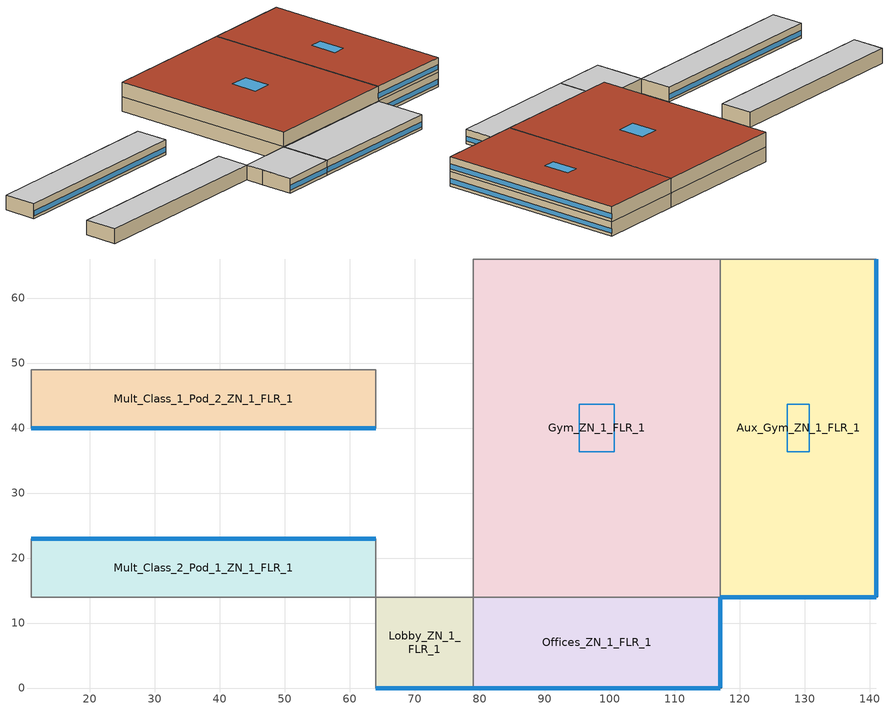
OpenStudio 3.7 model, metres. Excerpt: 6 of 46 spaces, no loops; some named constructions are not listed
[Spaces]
Gym_ZN_1_FLR_1
 floor foundation (BTAP-Grnd-Floor-Mass:U-0.757_std): 117,66 117,14 79,14 79,66 z0
 wall to Aux_Gym_ZN_1_FLR_1: 117,14 117,66 z4:8; 117,14 117,66 z0:4
 wall to Main_Corridor_ZN_1_FLR_1: 79,66 79,14 z0:4
 wall to Offices_ZN_1_FLR_1: 79,14 117,14 z0:4
 wall to Offices_ZN_1_FLR_2: 79,14 117,14 z4:8
 wall to Mech_ZN_1_FLR_2: 117,66 79,66 z4:8
 wall to Mech_ZN_1_FLR_1: 117,66 79,66 z0:4
 wall to Main_Corridor_ZN_1_FLR_2: 79,66 79,14 z4:8
 roof outside: 117,14 117,66 79,66 79,14 z8
 skylight (BTAP-Ext-Skylights:U=0.190 SHGC=0.600): 100.69,36.32 100.69,43.68 95.31,43.68 95.31,36.32 z8
Offices_ZN_1_FLR_1
 floor foundation (BTAP-Grnd-Floor-Mass:U-0.757_std): 117,14 117,0 79,0 79,14 z0
 wall outside: 79,0 117,0 117,14 z0:4
 wall to Lobby_ZN_1_FLR_1: 79,14 79,0 z0:4
 window (BTAP-Ext-FixedWindow:U=0.190 SHGC=0.600): 79.03,0 116.97,0 / 117,0.03 117,13.97 z0.76:2.1
 ceiling to Offices_ZN_1_FLR_2: 117,0 117,14 79,14 79,0 z4
Aux_Gym_ZN_1_FLR_1
 floor foundation (BTAP-Grnd-Floor-Mass:U-0.757_std): 141,66 141,14 117,14 117,66 z0
 wall outside: 117,14 141,14 141,66 z0:4; 117,14 141,14 141,66 z4:8
 wall to LIBRARY_MEDIA_CENTER_ZN_1_FLR_2: 141,66 117,66 z4:8
 wall to Kitchen_ZN_1_FLR_1: 141,66 117,66 z0:4
 window (BTAP-Ext-FixedWindow:U=0.190 SHGC=0.600): 117.03,14 140.97,14 / 141,14.03 141,65.97 z0.76:2.1; 117.03,14 140.97,14 / 141,14.03 141,65.97 z4.76:6.1
 roof outside: 141,14 141,66 117,66 117,14 z8
 skylight (BTAP-Ext-Skylights:U=0.190 SHGC=0.600): 130.7,36.32 130.7,43.68 127.3,43.68 127.3,36.32 z8
Mult_Class_2_Pod_1_ZN_1_FLR_1
 floor foundation (BTAP-Grnd-Floor-Mass:U-0.757_std): 64,23 64,14 11,14 11,23 z0
 wall outside: 64,23 11,23 z0:4
 wall to Corner_Class_2_Pod_1_ZN_1_FLR_1: 11,23 11,14 z0:4
 wall to Main_Corridor_ZN_1_FLR_1: 64,14 64,23 z0:4
 wall to Corridor_Pod_1_ZN_1_FLR_1: 11,14 64,14 z0:4
 window (BTAP-Ext-FixedWindow:U=0.190 SHGC=0.600): 63.97,23 11.03,23 z0.76:2.1
 ceiling to Mult_Class_2_Pod_1_ZN_1_FLR_2: 64,14 64,23 11,23 11,14 z4
Lobby_ZN_1_FLR_1
 floor foundation (BTAP-Grnd-Floor-Mass:U-0.757_std): 79,14 79,0 64,0 64,14 z0
 wall outside: 64,0 79,0 z0:4
 wall to Corridor_Pod_1_ZN_1_FLR_1: 64,14 64,9 z0:4
 wall to Mult_Class_1_Pod_1_ZN_1_FLR_1: 64,9 64,0 z0:4
 wall to Main_Corridor_ZN_1_FLR_1: 79,14 64,14 z0:4
 window (BTAP-Ext-FixedWindow:U=0.190 SHGC=0.600): 64.03,0 78.97,0 z0.76:2.1
 ceiling to Lobby_ZN_1_FLR_2: 79,0 79,14 64,14 64,0 z4
Mult_Class_1_Pod_2_ZN_1_FLR_1
 floor foundation (BTAP-Grnd-Floor-Mass:U-0.757_std): 64,49 64,40 11,40 11,49 z0
 wall outside: 11,40 64,40 z0:4
 wall to Corner_Class_1_Pod_2_ZN_1_FLR_1: 11,49 11,40 z0:4
 wall to Main_Corridor_ZN_1_FLR_1: 64,40 64,49 z0:4
 wall to Corridor_Pod_2_ZN_1_FLR_1: 64,49 11,49 z0:4
 window (BTAP-Ext-FixedWindow:U=0.190 SHGC=0.600): 11.03,40 63.97,40 z0.76:2.1
 ceiling to Mult_Class_1_Pod_2_ZN_1_FLR_2: 64,40 64,49 11,49 11,40 z4
[EnergyManagementSystem:ProgramCallingManager]
sys3mixedshrnonescashpshashpssfcvzhbhwzcnonesrfnone2OptimumStartCallingManager0: BeginTimestepBeforePredictor; sys3mixedshrnonescashpshashpssfcvzhbhwzcnonesrfnone2OptimumStartProg0
sys3mixedshrnonescashpshashpssfcvzhbhwzcnonesrfnone3OptimumStartCallingManager0: BeginTimestepBeforePredictor; sys3mixedshrnonescashpshashpssfcvzhbhwzcnonesrfnone3OptimumStartProg0
sys3mixedshrnonescashpshashpssfcvzhbhwzcnonesrfnone5OptimumStartCallingManager0: BeginTimestepBeforePredictor; sys3mixedshrnonescashpshashpssfcvzhbhwzcnonesrfnone5OptimumStartProg0
sys3mixedshrnonescashpshashpssfcvzhbhwzcnonesrfnone7OptimumStartCallingManager0: BeginTimestepBeforePredictor; sys3mixedshrnonescashpshashpssfcvzhbhwzcnonesrfnone7OptimumStartProg0
sys4mixedshrnonescashpshashpssfcvzhbhwzcnonesrfnone1OptimumStartCallingManager0: BeginTimestepBeforePredictor; sys4mixedshrnonescashpshashpssfcvzhbhwzcnonesrfnone1OptimumStartProg0
[Schedule:Ruleset]
Name | Default Day Schedule
NECB-C-Lighting | NECB-C-Lighting Default
NECB-C-Occupancy-NECB-C-Lighting-0.5-0.0-0.67-Light Ruleset | NECB-C-Occupancy-NECB-C-Lighting-0.5-0.0-0.67-Light Default
[Schedule:Day]
NECB-C-Lighting Default; NECB-C-Lighting Default|Wkdy Day; NECB-C-Lighting Sat Day: 8, 0, 0.05, 9, 0, 0.5, 19, 0, 0.9, 20, 0, 0.6, 21, 0, 0.5, 24, 0, 0.05
NECB-C-Lighting Sun|Hol Day: 8, 0, 0.05, 9, 0, 0.5, 19, 0, 0.9, 24, 0, 0.05
NECB-C-Occupancy-NECB-C-Lighting-0.5-0.0-0.67-Light Default; NECB-C-Occupancy-NECB-C-Lighting-0.5-0.0-0.67-Default|Wkdy-Light Day; NECB-C-Occupancy-NECB-C-Lighting-0.5-0.0-0.67-Sat-Light Day: 8, 0, 0.03325, 9, 0, 0.3325, 10, 0, 0.5985, 19, 0, 0.9, 20, 0, 0.399, 21, 0, 0.3325, 24, 0, 0.03325
NECB-C-Occupancy-NECB-C-Lighting-0.5-0.0-0.67-Sun|Hol-Light Day: 8, 0, 0.03325, 9, 0, 0.3325, 10, 0, 0.5985, 19, 0, 0.9, 24, 0, 0.03325
NECB-B-Occupancy Default|Wkdy Day: 1, 0, 0.3, 2, 0, 0.1, 9, 0, 0, 10, 0, 0.1, 11, 0, 0.2, 12, 0, 0.5, 13, 0, 0.9, 14, 0, 0.8, 15, 0, 0.5, 17, 0, 0.2, 18, 0, 0.3, 19, 0, 0.6, 22, 0, 0.9, 23, 0, 0.6, 24, 0, 0.4
NECB-B-Occupancy Sat Day: 1, 0, 0.5, 2, 0, 0.3, 9, 0, 0, 10, 0, 0.1, 11, 0, 0.2, 12, 0, 0.5, 13, 0, 0.9, 14, 0, 0.8, 15, 0, 0.5, 17, 0, 0.2, 18, 0, 0.3, 19, 0, 0.6, 22, 0, 0.9, 24, 0, 0.6
NECB-B-Occupancy Sun|Hol Day: 1, 0, 0.1, 2, 0, 0.3, 10, 0, 0, 11, 0, 0.1, 12, 0, 0.4, 14, 0, 0.5, 15, 0, 0.4, 18, 0, 0.2, 19, 0, 0.5, 21, 0, 0.7, 22, 0, 0.5, 23, 0, 0.3, 24, 0, 0.1
NECB-B-Occupancy-NECB-B-Lighting-0.0-0.0-0.67-Default|Wkdy-Light Day; NECB-B-Occupancy-NECB-B-Lighting-0.0-0.0-0.67-Sat-Light Day; NECB-B-Electric-Equipment Default|Wkdy Day; NECB-B-Electric-Equipment Sat Day: 1, 0, 0.9, 2, 0, 0.5, 9, 0, 0.1, 10, 0, 0.5, 11, 0, 0.7, 24, 0, 0.9
NECB-B-Occupancy-NECB-B-Lighting-0.0-0.0-0.67-Sun|Hol-Light Day; NECB-B-Electric-Equipment Sun|Hol Day: 2, 0, 0.5, 10, 0, 0.1, 11, 0, 0.5, 23, 0, 0.9, 24, 0, 0.5
NECB-B-Thermostat Setpoint-Heating Default|Wkdy Day; NECB-B-Thermostat Setpoint-Heating Sat Day: 2, 0, 22, 8, 0, 18, 9, 0, 20, 24, 0, 22
NECB-B-Thermostat Setpoint-Heating Sun|Hol Day: 1, 0, 18, 2, 0, 22, 9, 0, 18, 10, 0, 20, 23, 0, 22, 24, 0, 18
NECB-B-Thermostat Setpoint-Cooling Default|Wkdy Day; NECB-B-Thermostat Setpoint-Cooling Sat Day: 1, 0, 24, 8, 0, 35, 24, 0, 24
NECB-B-Thermostat Setpoint-Cooling Sun|Hol Day: 9, 0, 35, 23, 0, 24, 24, 0, 35
[Schedule:Rule] Date Specification Type=DateRange; Start Month=1; Start Day=1; End Month=12; End Day=31
Name | Schedule Ruleset | Rule Order | Day Schedule | Apply Monday | Apply Tuesday | Apply Wednesday | Apply Thursday | Apply Friday | Apply Saturday | Apply Sunday
Schedule Rule 5 | NECB-C-Lighting | 2 | NECB-C-Lighting Default|Wkdy Day | Yes | Yes | Yes | Yes | Yes
Schedule Rule 6 | NECB-C-Lighting | 1 | NECB-C-Lighting Sat Day |  |  |  |  |  | Yes
Schedule Rule 7 | NECB-C-Lighting | 0 | NECB-C-Lighting Sun|Hol Day |  |  |  |  |  |  | Yes
Schedule Rule 32 | NECB-C-Occupancy-NECB-C-Lighting-0.5-0.0-0.67-Light Ruleset | 2 | NECB-C-Occupancy-NECB-C-Lighting-0.5-0.0-0.67-Default|Wkdy-Light Day | Yes | Yes | Yes | Yes | Yes
Schedule Rule 33 | NECB-C-Occupancy-NECB-C-Lighting-0.5-0.0-0.67-Light Ruleset | 1 | NECB-C-Occupancy-NECB-C-Lighting-0.5-0.0-0.67-Sat-Light Day |  |  |  |  |  | Yes
Schedule Rule 34 | NECB-C-Occupancy-NECB-C-Lighting-0.5-0.0-0.67-Light Ruleset | 0 | NECB-C-Occupancy-NECB-C-Lighting-0.5-0.0-0.67-Sun|Hol-Light Day |  |  |  |  |  |  | Yes
